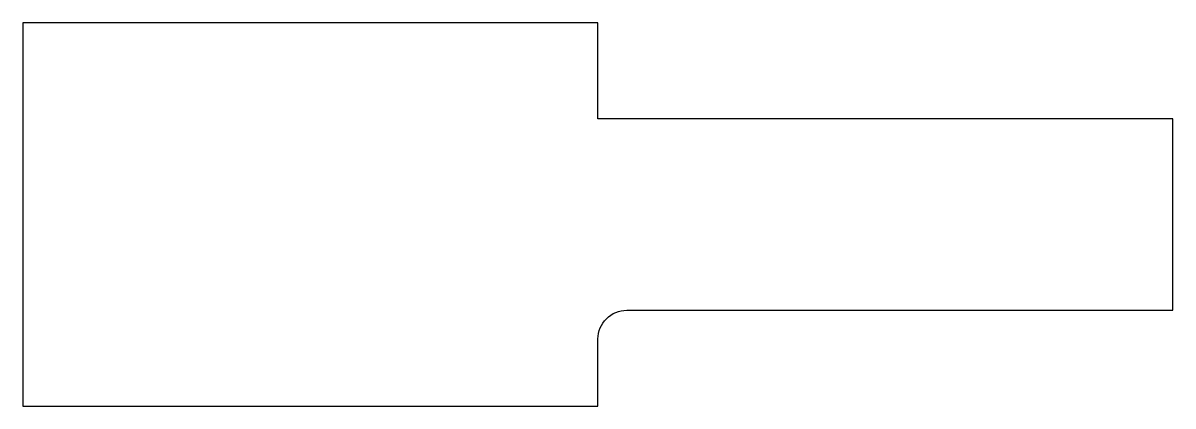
# Model space of a CAD drawing. Header units: metres. Extents: x 0 to 120, y 0 to 40.
import ezdxf

# ---------------------------------------------------------------- set-up
doc = ezdxf.new("R2010")
doc.units = ezdxf.units.M

msp = doc.modelspace()

# ---------------------------------------------------------------- linework, layer by layer
msp.add_lwpolyline([(0, 0), (60, 0), (60, 7, -0.414214), (63, 10), (120, 10), (120, 30), (60, 30), (60, 40), (0, 40)], format="xyb", close=True)

doc.saveas('drawing.dxf')
